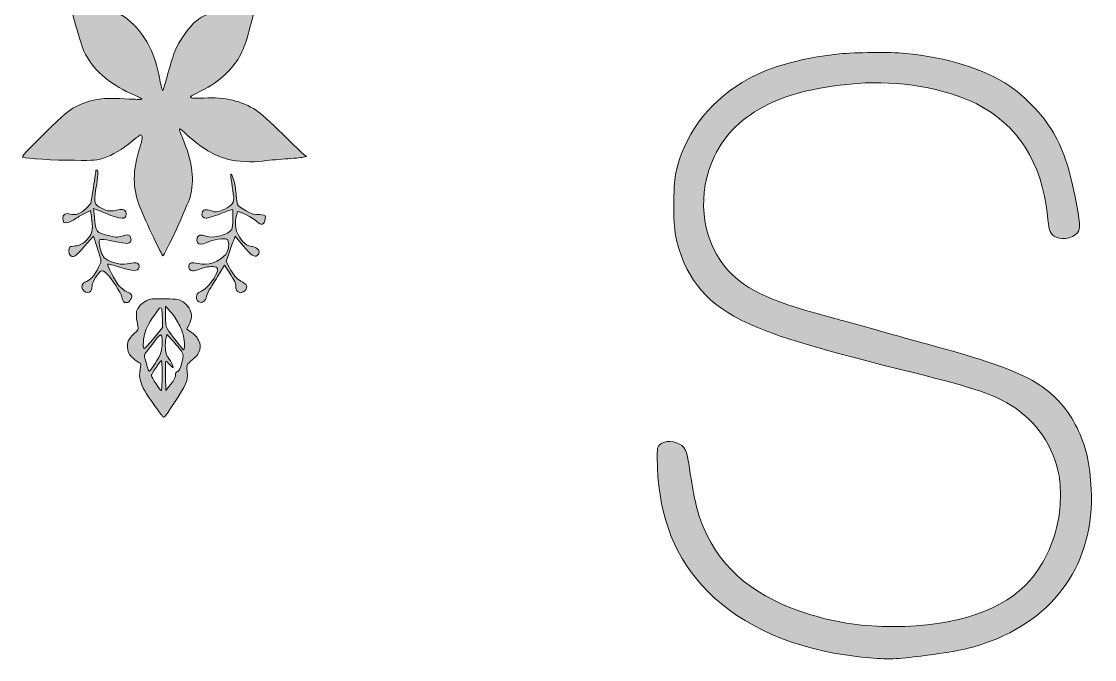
# Model space of a CAD drawing. Header units: millimetres. Extents: x 129 to 548, y 84 to 295.
# Drawn here: x 130.6 to 255.8, y 143.2 to 217.7 of the extents above; entities that cross this region are included whole.
import ezdxf

# ---------------------------------------------------------------- set-up
doc = ezdxf.new("R2010")
doc.units = ezdxf.units.MM
doc.header["$MEASUREMENT"] = 0
doc.layers.add('Layer 1', color=7, linetype='Continuous', lineweight=0)

# ---------------------------------------------------------------- blocks, each defined once
blk = doc.blocks.new('Block_0')
at = {"layer": 'Layer 1', "true_color": 0x000000, "transparency": 33554687}
h = blk.add_hatch(color=18, dxfattribs=at)
h.dxf.hatch_style = 2
edge = h.paths.add_edge_path()
edge.add_spline(control_points=[(135.9, 221.3), (135.9, 220.81), (137.52, 215.08), (137.9, 214.25), (138.84, 212.18), (140.76, 210.44), (143.41, 209.28), (144.02, 209.01), (144.59, 208.74), (144.65, 208.67), (144.73, 208.59), (144.27, 208.58), (143.18, 208.65), (140.08, 208.85), (138.68, 208.65), (136.92, 207.73), (136.07, 207.28), (135.67, 206.94), (133.26, 204.59), (131.17, 202.54), (130.61, 201.92), (130.75, 201.86), (131.17, 201.7), (134.42, 201.49), (136.84, 201.49), (139.18, 201.47), (139.42, 201.5), (140.19, 201.74), (141.24, 202.1), (142.37, 202.77), (143.51, 203.72), (144, 204.13), (144.47, 204.47), (144.55, 204.47), (144.79, 204.47), (144.73, 203.89), (144.41, 202.94), (143.57, 200.47), (143.57, 198.08), (144.41, 196.06), (145.14, 194.28), (147.02, 190.32), (147.12, 190.34), (147.3, 190.36), (150.07, 196.36), (150.28, 197.18), (150.8, 199.23), (150.6, 201.12), (149.59, 203.62), (149.23, 204.47), (149, 205.17), (149.06, 205.17), (149.12, 205.17), (149.52, 204.84), (149.95, 204.44), (151.62, 202.93), (153.14, 202.03), (154.74, 201.6), (155.73, 201.33), (157.63, 201.24), (158.74, 201.4), (159.25, 201.47), (160.43, 201.59), (161.37, 201.65), (162.31, 201.72), (163.25, 201.8), (163.47, 201.85), (163.47, 201.85), (163.88, 201.92), (163.88, 201.92), (163.88, 201.92), (163.59, 202.14), (163.59, 202.14), (163.44, 202.26), (162.31, 203.35), (161.08, 204.57), (159.72, 205.92), (158.52, 206.99), (158, 207.33), (156.31, 208.43), (154.33, 208.9), (151.92, 208.76), (151.17, 208.73), (150.56, 208.74), (150.46, 208.8), (150.24, 208.94), (150.2, 208.92), (151.5, 209.56), (152.89, 210.25), (153.48, 210.67), (154.43, 211.56), (155.74, 212.8), (156.56, 214.23), (157.03, 216.1), (157.17, 216.64), (157.54, 218), (157.86, 219.13), (158.19, 220.24), (158.43, 221.24), (158.39, 221.32), (158.28, 221.62), (152.08, 218.63), (151.02, 217.79), (150.23, 217.17), (148.98, 215.36), (148.51, 214.21), (148.34, 213.81), (148, 212.71), (147.74, 211.76), (147.12, 209.49), (147.16, 209.6), (147.05, 209.7), (146.99, 209.76), (146.84, 210.41), (146.7, 211.15), (146.19, 213.85), (145.24, 215.81), (143.71, 217.32), (142.7, 218.31), (142.05, 218.71), (140, 219.6), (138.27, 220.35), (136.89, 221.02), (136.29, 221.38), (136.29, 221.38), (135.9, 221.63), (135.9, 221.63), (135.9, 221.63), (135.9, 221.3), (135.9, 221.3)], knot_values=[0, 0, 0, 0, 1, 1, 1, 2, 2, 2, 3, 3, 3, 4, 4, 4, 5, 5, 5, 6, 6, 6, 7, 7, 7, 8, 8, 8, 9, 9, 9, 10, 10, 10, 11, 11, 11, 12, 12, 12, 13, 13, 13, 14, 14, 14, 15, 15, 15, 16, 16, 16, 17, 17, 17, 18, 18, 18, 19, 19, 19, 20, 20, 20, 21, 21, 21, 22, 22, 22, 23, 23, 23, 24, 24, 24, 25, 25, 25, 26, 26, 26, 27, 27, 27, 28, 28, 28, 29, 29, 29, 30, 30, 30, 31, 31, 31, 32, 32, 32, 33, 33, 33, 34, 34, 34, 35, 35, 35, 36, 36, 36, 37, 37, 37, 38, 38, 38, 39, 39, 39, 40, 40, 40, 41, 41, 41, 42, 42, 42, 43, 43, 43, 43], degree=3, periodic=0)
h = blk.add_hatch(color=18, dxfattribs=at)
h.dxf.hatch_style = 2
edge = h.paths.add_edge_path()
edge.add_spline(control_points=[(226.1, 213.92), (221.21, 213.38), (217.51, 212.3), (214.72, 210.57), (210.52, 207.99), (207.9, 204.37), (206.95, 199.83), (206.67, 198.46), (206.65, 194.12), (206.95, 192.71), (207.88, 188.13), (210.28, 185.01), (214.54, 182.87), (217.97, 181.16), (222.69, 179.69), (233.03, 177.12), (241.46, 175.03), (243.82, 174.27), (246.01, 172.94), (249.03, 171.11), (251.1, 168.09), (251.7, 164.65), (252, 162.94), (251.88, 160.33), (251.42, 158.57), (250.8, 156.19), (249.74, 154.11), (248.31, 152.44), (245.32, 148.96), (239.65, 147.05), (232.38, 147.04), (228.79, 147.04), (226.09, 147.42), (222.74, 148.43), (216.41, 150.32), (212.32, 153.63), (210.2, 158.61), (209.54, 160.16), (209.11, 161.97), (208.67, 164.87), (208.24, 167.81), (208.1, 168.13), (207.07, 168.5), (206.08, 168.86), (205.01, 168.56), (204.85, 167.89), (204.8, 167.72), (204.8, 166.71), (204.84, 165.63), (205.03, 159.74), (207, 154.88), (210.67, 151.18), (214.8, 147.02), (220.8, 144.4), (228.1, 143.55), (231.12, 143.2), (232.2, 143.2), (234.73, 143.5), (239.4, 144.07), (240.9, 144.36), (243.05, 145.1), (251.3, 147.93), (255.85, 154.52), (255.46, 163.1), (255.33, 166.02), (254.84, 168.14), (253.8, 170.25), (252.77, 172.35), (251.39, 173.94), (249.45, 175.25), (247.35, 176.66), (243.78, 177.99), (237.25, 179.77), (235.71, 180.19), (232.77, 181), (230.74, 181.58), (228.71, 182.14), (225.94, 182.92), (224.58, 183.28), (217.56, 185.16), (214.74, 186.56), (212.66, 189.15), (209.89, 192.65), (209.44, 197.65), (211.49, 201.97), (212.73, 204.6), (214.72, 206.5), (217.79, 208.04), (220.32, 209.3), (223.73, 210.1), (228.16, 210.47), (232.94, 210.85), (238.37, 209.93), (242.02, 208.11), (246.87, 205.69), (249.68, 201.28), (250.34, 195.08), (250.51, 193.45), (250.62, 193.04), (251.06, 192.68), (251.73, 192.12), (253.29, 192.32), (253.84, 193.02), (254.22, 193.5), (254.18, 194.19), (253.57, 197.21), (252.77, 201.24), (252.01, 203.29), (250.45, 205.65), (249.5, 207.09), (247.35, 209.23), (245.96, 210.15), (242.85, 212.2), (238.69, 213.51), (233.73, 213.98), (232, 214.14), (227.84, 214.1), (226.1, 213.92)], knot_values=[0, 0, 0, 0, 1, 1, 1, 2, 2, 2, 3, 3, 3, 4, 4, 4, 5, 5, 5, 6, 6, 6, 7, 7, 7, 8, 8, 8, 9, 9, 9, 10, 10, 10, 11, 11, 11, 12, 12, 12, 13, 13, 13, 14, 14, 14, 15, 15, 15, 16, 16, 16, 17, 17, 17, 18, 18, 18, 19, 19, 19, 20, 20, 20, 21, 21, 21, 22, 22, 22, 23, 23, 23, 24, 24, 24, 25, 25, 25, 26, 26, 26, 27, 27, 27, 28, 28, 28, 29, 29, 29, 30, 30, 30, 31, 31, 31, 32, 32, 32, 33, 33, 33, 34, 34, 34, 35, 35, 35, 36, 36, 36, 37, 37, 37, 38, 38, 38, 39, 39, 39, 39], degree=3, periodic=0)
h = blk.add_hatch(color=18, dxfattribs=at)
h.dxf.hatch_style = 2
edge = h.paths.add_edge_path()
edge.add_spline(control_points=[(139.3, 200.31), (139.3, 200.29), (139.18, 199.41), (139.01, 198.35), (139.01, 198.35), (138.72, 196.43), (138.72, 196.43), (138.72, 196.43), (138.15, 195.88), (138.15, 195.88), (137.5, 195.25), (136.92, 195.04), (136.31, 195.21), (135.77, 195.36), (135.43, 195.18), (135.43, 194.75), (135.43, 194.21), (135.57, 194.1), (136.07, 194.24), (136.31, 194.3), (136.68, 194.49), (136.88, 194.64), (137.09, 194.8), (137.58, 195.09), (137.97, 195.29), (137.97, 195.29), (138.68, 195.65), (138.68, 195.65), (138.68, 195.65), (138.78, 194.93), (138.78, 194.93), (138.95, 193.54), (138.92, 193.16), (138.58, 192.65), (138.11, 191.93), (137.52, 191.53), (136.89, 191.49), (136.59, 191.46), (136.31, 191.42), (136.24, 191.38), (136.09, 191.27), (136.11, 190.57), (136.28, 190.41), (136.62, 190.07), (136.92, 190.25), (137.97, 191.46), (137.97, 191.46), (139, 192.65), (139, 192.65), (139, 192.65), (139.45, 191.31), (139.45, 191.31), (139.69, 190.58), (139.89, 189.89), (139.89, 189.77), (139.89, 189.37), (139.08, 187.94), (138.68, 187.64), (138.46, 187.47), (138.22, 187.33), (138.15, 187.33), (137.94, 187.33), (137.66, 186.98), (137.66, 186.7), (137.66, 186.37), (138, 186.04), (138.34, 186.04), (138.64, 186.04), (138.84, 186.36), (138.84, 186.84), (138.84, 187.24), (139.61, 188.47), (139.94, 188.58), (140.08, 188.62), (140.28, 188.52), (140.55, 188.26), (141.14, 187.68), (142.23, 186.02), (142.31, 185.56), (142.42, 185.04), (142.56, 184.87), (142.9, 184.87), (143.08, 184.87), (143.23, 184.98), (143.35, 185.23), (143.61, 185.71), (143.52, 185.89), (142.91, 186.15), (142.63, 186.27), (142.23, 186.57), (142.02, 186.81), (141.55, 187.39), (140.56, 189.29), (140.69, 189.37), (140.75, 189.41), (141.36, 189.24), (142.06, 189.02), (143.61, 188.52), (144.27, 188.5), (144.33, 189), (144.39, 189.48), (144.01, 189.63), (143.23, 189.44), (142.88, 189.36), (142.4, 189.33), (142.13, 189.37), (141.35, 189.49), (140.36, 189.91), (140.17, 190.21), (139.97, 190.52), (139.66, 191.59), (139.66, 192), (139.66, 192.33), (139.95, 192.34), (141.48, 192.03), (142.1, 191.9), (142.77, 191.79), (142.94, 191.79), (143.31, 191.79), (143.48, 192.08), (143.35, 192.48), (143.25, 192.82), (142.96, 192.87), (142.33, 192.65), (141.78, 192.46), (141.72, 192.46), (140.91, 192.66), (139.25, 193.08), (139.27, 193.05), (139.12, 194.87), (139.12, 194.87), (139.03, 195.88), (139.03, 195.88), (139.03, 195.88), (140.43, 195.31), (140.43, 195.31), (142.23, 194.57), (142.83, 194.54), (142.83, 195.2), (142.83, 195.63), (142.57, 195.83), (142.1, 195.73), (140.92, 195.51), (140.67, 195.52), (140.01, 195.86), (139.07, 196.35), (139.02, 196.51), (139.3, 198.19), (139.56, 199.7), (139.6, 200.36), (139.42, 200.36), (139.36, 200.36), (139.3, 200.34), (139.3, 200.31)], knot_values=[0, 0, 0, 0, 1, 1, 1, 2, 2, 2, 3, 3, 3, 4, 4, 4, 5, 5, 5, 6, 6, 6, 7, 7, 7, 8, 8, 8, 9, 9, 9, 10, 10, 10, 11, 11, 11, 12, 12, 12, 13, 13, 13, 14, 14, 14, 15, 15, 15, 16, 16, 16, 17, 17, 17, 18, 18, 18, 19, 19, 19, 20, 20, 20, 21, 21, 21, 22, 22, 22, 23, 23, 23, 24, 24, 24, 25, 25, 25, 26, 26, 26, 27, 27, 27, 28, 28, 28, 29, 29, 29, 30, 30, 30, 31, 31, 31, 32, 32, 32, 33, 33, 33, 34, 34, 34, 35, 35, 35, 36, 36, 36, 37, 37, 37, 38, 38, 38, 39, 39, 39, 40, 40, 40, 41, 41, 41, 42, 42, 42, 43, 43, 43, 44, 44, 44, 45, 45, 45, 46, 46, 46, 47, 47, 47, 48, 48, 48, 49, 49, 49, 50, 50, 50, 51, 51, 51, 51], degree=3, periodic=0)
h = blk.add_hatch(color=18, dxfattribs=at)
h.dxf.hatch_style = 2
edge = h.paths.add_edge_path()
edge.add_spline(control_points=[(155.03, 199.71), (155.03, 199.58), (155.12, 199.01), (155.21, 198.42), (155.3, 197.85), (155.39, 197.19), (155.39, 196.98), (155.39, 196.45), (154.93, 196), (154.04, 195.66), (153.35, 195.41), (153.32, 195.41), (152.77, 195.59), (152.11, 195.83), (151.77, 195.76), (151.68, 195.36), (151.58, 195.01), (151.81, 194.73), (152.17, 194.73), (152.32, 194.73), (153.06, 194.96), (153.81, 195.25), (154.56, 195.55), (155.21, 195.76), (155.24, 195.73), (155.35, 195.62), (155.28, 193.68), (155.15, 193.45), (154.81, 192.79), (153, 192.31), (152.13, 192.64), (151.89, 192.73), (151.57, 192.78), (151.43, 192.75), (151.14, 192.71), (150.98, 192.24), (151.16, 191.91), (151.31, 191.62), (151.69, 191.62), (152.24, 191.89), (152.87, 192.21), (154.39, 192.45), (154.62, 192.26), (154.85, 192.07), (154.86, 191.32), (154.63, 190.81), (154.28, 189.96), (152.7, 189.2), (151.66, 189.37), (150.48, 189.58), (150.39, 189.58), (150.23, 189.4), (150.14, 189.29), (150.1, 189.09), (150.15, 188.93), (150.24, 188.53), (150.7, 188.48), (151.49, 188.81), (152.13, 189.08), (152.93, 189.17), (153.32, 189.02), (153.94, 188.79), (152.72, 186.77), (151.62, 186.22), (151.09, 185.95), (151.04, 185.89), (151.04, 185.51), (151.04, 185.18), (151.1, 185.07), (151.32, 184.97), (151.73, 184.78), (152.06, 185.01), (152.22, 185.61), (152.3, 185.88), (152.49, 186.31), (152.66, 186.57), (152.83, 186.83), (153.27, 187.53), (153.64, 188.14), (153.64, 188.14), (154.32, 189.23), (154.32, 189.23), (154.32, 189.23), (154.83, 188.43), (154.83, 188.43), (155.54, 187.32), (155.62, 187.15), (155.62, 186.8), (155.62, 186.07), (156.2, 185.79), (156.68, 186.27), (157.08, 186.67), (156.92, 187.01), (156.22, 187.39), (155.77, 187.61), (155.28, 188.2), (154.86, 189), (154.86, 189), (154.5, 189.68), (154.5, 189.68), (154.5, 189.68), (154.89, 190.82), (154.89, 190.82), (155.12, 191.45), (155.35, 192.12), (155.42, 192.3), (155.42, 192.3), (155.56, 192.64), (155.56, 192.64), (155.56, 192.64), (156.49, 191.51), (156.49, 191.51), (157.42, 190.38), (157.81, 190.11), (158.13, 190.37), (158.47, 190.65), (158.44, 190.97), (158.05, 191.22), (157.84, 191.33), (157.56, 191.44), (157.4, 191.44), (156.76, 191.44), (155.8, 192.6), (155.61, 193.59), (155.5, 194.16), (155.7, 195.43), (155.91, 195.5), (156.09, 195.57), (157.57, 194.8), (158.06, 194.36), (158.65, 193.85), (158.92, 193.94), (159.06, 194.68), (159.13, 195.04), (159.12, 195.05), (158.62, 195.12), (158.35, 195.17), (158.04, 195.17), (157.94, 195.14), (157.7, 195.04), (155.89, 196.08), (155.81, 196.35), (155.78, 196.45), (155.71, 196.94), (155.68, 197.43), (155.63, 197.91), (155.53, 198.62), (155.42, 199.01), (155.24, 199.74), (155.03, 200.12), (155.03, 199.71)], knot_values=[0, 0, 0, 0, 1, 1, 1, 2, 2, 2, 3, 3, 3, 4, 4, 4, 5, 5, 5, 6, 6, 6, 7, 7, 7, 8, 8, 8, 9, 9, 9, 10, 10, 10, 11, 11, 11, 12, 12, 12, 13, 13, 13, 14, 14, 14, 15, 15, 15, 16, 16, 16, 17, 17, 17, 18, 18, 18, 19, 19, 19, 20, 20, 20, 21, 21, 21, 22, 22, 22, 23, 23, 23, 24, 24, 24, 25, 25, 25, 26, 26, 26, 27, 27, 27, 28, 28, 28, 29, 29, 29, 30, 30, 30, 31, 31, 31, 32, 32, 32, 33, 33, 33, 34, 34, 34, 35, 35, 35, 36, 36, 36, 37, 37, 37, 38, 38, 38, 39, 39, 39, 40, 40, 40, 41, 41, 41, 42, 42, 42, 43, 43, 43, 44, 44, 44, 45, 45, 45, 46, 46, 46, 47, 47, 47, 48, 48, 48, 49, 49, 49, 50, 50, 50, 50], degree=3, periodic=0)
h = blk.add_hatch(color=18, dxfattribs=at)
h.dxf.hatch_style = 2
edge = h.paths.add_edge_path()
edge.add_spline(control_points=[(147.03, 176.36), (147.02, 175.42), (146.98, 174.62), (146.92, 174.6), (146.84, 174.54), (145.76, 176.17), (145.76, 176.36), (145.76, 176.53), (146.86, 178.16), (146.95, 178.11), (146.99, 178.08), (147.03, 177.3), (147.03, 176.36)], knot_values=[0, 0, 0, 0, 1, 1, 1, 2, 2, 2, 3, 3, 3, 4, 4, 4, 4], degree=3, periodic=0)
edge = h.paths.add_edge_path()
edge.add_spline(control_points=[(149.34, 179.11), (149.52, 178.77), (149.52, 178.68), (149.33, 177.86), (149.16, 177.17), (149.06, 176.94), (148.85, 176.85), (148.65, 176.77), (148.58, 176.63), (148.58, 176.37), (148.58, 176.11), (148.41, 175.79), (148.01, 175.3), (148.01, 175.3), (147.46, 174.6), (147.46, 174.6), (147.46, 174.6), (147.43, 176.29), (147.43, 176.29), (147.42, 177.21), (147.43, 178), (147.45, 178.02), (147.49, 178.06), (147.67, 177.89), (147.88, 177.66), (148.08, 177.42), (148.28, 177.25), (148.31, 177.28), (148.38, 177.34), (147.91, 178.27), (147.63, 178.63), (147.39, 178.93), (147.32, 179.97), (147.49, 180.77), (147.49, 180.77), (147.56, 181.16), (147.56, 181.16), (147.56, 181.16), (148.35, 180.32), (148.35, 180.32), (148.79, 179.85), (149.23, 179.31), (149.34, 179.11)], knot_values=[0, 0, 0, 0, 1, 1, 1, 2, 2, 2, 3, 3, 3, 4, 4, 4, 5, 5, 5, 6, 6, 6, 7, 7, 7, 8, 8, 8, 9, 9, 9, 10, 10, 10, 11, 11, 11, 12, 12, 12, 13, 13, 13, 14, 14, 14, 14], degree=3, periodic=0)
edge = h.paths.add_edge_path()
edge.add_spline(control_points=[(147.04, 180.22), (147.05, 179.89), (146.97, 179.36), (146.88, 179.06), (146.71, 178.48), (145.7, 176.88), (145.51, 176.88), (145.47, 176.88), (145.36, 177.11), (145.29, 177.39), (145.22, 177.66), (145.1, 178.08), (145.03, 178.32), (144.89, 178.8), (144.86, 178.73), (146.22, 180.45), (146.93, 181.37), (147.03, 181.34), (147.04, 180.22)], knot_values=[0, 0, 0, 0, 1, 1, 1, 2, 2, 2, 3, 3, 3, 4, 4, 4, 5, 5, 5, 6, 6, 6, 6], degree=3, periodic=0)
edge = h.paths.add_edge_path()
edge.add_spline(control_points=[(146.98, 184.09), (147.02, 183.99), (147.05, 183.47), (147.05, 182.93), (147.05, 182.93), (147.05, 181.96), (147.05, 181.96), (147.05, 181.96), (146.09, 180.77), (146.09, 180.77), (145.55, 180.12), (145.04, 179.56), (144.95, 179.53), (144.82, 179.48), (144.8, 179.62), (144.84, 180.32), (144.89, 180.97), (145, 181.39), (145.27, 181.99), (145.63, 182.76), (146.66, 184.28), (146.83, 184.28), (146.88, 184.28), (146.95, 184.2), (146.98, 184.09)], knot_values=[0, 0, 0, 0, 1, 1, 1, 2, 2, 2, 3, 3, 3, 4, 4, 4, 5, 5, 5, 6, 6, 6, 7, 7, 7, 8, 8, 8, 8], degree=3, periodic=0)
edge = h.paths.add_edge_path()
edge.add_spline(control_points=[(148.99, 182.34), (149.21, 181.9), (149.45, 181.29), (149.5, 180.99), (149.66, 180.35), (149.67, 179.35), (149.53, 179.35), (149.42, 179.35), (147.92, 181.31), (147.62, 181.86), (147.45, 182.14), (147.4, 182.5), (147.4, 183.34), (147.4, 183.34), (147.42, 184.46), (147.42, 184.46), (147.42, 184.46), (148, 183.81), (148, 183.81), (148.33, 183.46), (148.78, 182.8), (148.99, 182.34)], knot_values=[0, 0, 0, 0, 1, 1, 1, 2, 2, 2, 3, 3, 3, 4, 4, 4, 5, 5, 5, 6, 6, 6, 7, 7, 7, 7], degree=3, periodic=0)
edge = h.paths.add_edge_path()
edge.add_spline(control_points=[(145.23, 185.12), (144.7, 184.88), (144.15, 184.29), (144.05, 183.86), (143.98, 183.59), (144.02, 183.07), (144.19, 182.13), (144.26, 181.72), (144.23, 181.66), (143.73, 181.23), (143.45, 180.97), (143.14, 180.61), (143.06, 180.41), (142.88, 179.98), (142.97, 179.22), (143.23, 178.81), (143.4, 178.55), (144.21, 177.89), (144.48, 177.8), (144.55, 177.78), (144.54, 177.51), (144.47, 177.08), (144.36, 176.54), (144.38, 176.27), (144.53, 175.68), (144.72, 174.94), (145.01, 174.43), (146.23, 172.74), (146.62, 172.21), (147, 171.67), (147.09, 171.56), (147.23, 171.36), (147.33, 171.47), (148.31, 172.96), (149.92, 175.44), (150.03, 175.7), (149.95, 176.76), (149.88, 177.6), (149.89, 177.64), (150.2, 177.89), (150.37, 178.05), (150.69, 178.32), (150.89, 178.49), (151.14, 178.7), (151.32, 179.01), (151.41, 179.36), (151.54, 179.85), (151.52, 179.96), (151.27, 180.48), (151.08, 180.86), (150.81, 181.17), (150.44, 181.4), (150.44, 181.4), (149.92, 181.77), (149.92, 181.77), (149.92, 181.77), (150.19, 182.34), (150.19, 182.34), (150.33, 182.67), (150.46, 183.11), (150.46, 183.32), (150.46, 183.89), (150.04, 184.58), (149.49, 184.95), (149.02, 185.27), (148.93, 185.28), (147.36, 185.31), (145.94, 185.34), (145.63, 185.31), (145.23, 185.12)], knot_values=[0, 0, 0, 0, 1, 1, 1, 2, 2, 2, 3, 3, 3, 4, 4, 4, 5, 5, 5, 6, 6, 6, 7, 7, 7, 8, 8, 8, 9, 9, 9, 10, 10, 10, 11, 11, 11, 12, 12, 12, 13, 13, 13, 14, 14, 14, 15, 15, 15, 16, 16, 16, 17, 17, 17, 18, 18, 18, 19, 19, 19, 20, 20, 20, 21, 21, 21, 22, 22, 22, 23, 23, 23, 23], degree=3, periodic=0)
at = {"layer": 'Layer 1'}
for points, knots in [([(135.9, 221.3), (135.9, 220.81), (137.52, 215.08), (137.9, 214.25), (138.84, 212.18), (140.76, 210.44), (143.41, 209.28), (144.02, 209.01), (144.59, 208.74), (144.65, 208.67), (144.73, 208.59), (144.27, 208.58), (143.18, 208.65), (140.08, 208.85), (138.68, 208.65), (136.92, 207.73), (136.07, 207.28), (135.67, 206.94), (133.26, 204.59), (131.17, 202.54), (130.61, 201.92), (130.75, 201.86), (131.17, 201.7), (134.42, 201.49), (136.84, 201.49), (139.18, 201.47), (139.42, 201.5), (140.19, 201.74), (141.24, 202.1), (142.37, 202.77), (143.51, 203.72), (144, 204.13), (144.47, 204.47), (144.55, 204.47), (144.79, 204.47), (144.73, 203.89), (144.41, 202.94), (143.57, 200.47), (143.57, 198.08), (144.41, 196.06), (145.14, 194.28), (147.02, 190.32), (147.12, 190.34), (147.3, 190.36), (150.07, 196.36), (150.28, 197.18), (150.8, 199.23), (150.6, 201.12), (149.59, 203.62), (149.23, 204.47), (149, 205.17), (149.06, 205.17), (149.12, 205.17), (149.52, 204.84), (149.95, 204.44), (151.62, 202.93), (153.14, 202.03), (154.74, 201.6), (155.73, 201.33), (157.63, 201.24), (158.74, 201.4), (159.25, 201.47), (160.43, 201.59), (161.37, 201.65), (162.31, 201.72), (163.25, 201.8), (163.47, 201.85), (163.47, 201.85), (163.88, 201.92), (163.88, 201.92), (163.88, 201.92), (163.59, 202.14), (163.59, 202.14), (163.44, 202.26), (162.31, 203.35), (161.08, 204.57), (159.72, 205.92), (158.52, 206.99), (158, 207.33), (156.31, 208.43), (154.33, 208.9), (151.92, 208.76), (151.17, 208.73), (150.56, 208.74), (150.46, 208.8), (150.24, 208.94), (150.2, 208.92), (151.5, 209.56), (152.89, 210.25), (153.48, 210.67), (154.43, 211.56), (155.74, 212.8), (156.56, 214.23), (157.03, 216.1), (157.17, 216.64), (157.54, 218), (157.86, 219.13), (158.19, 220.24), (158.43, 221.24), (158.39, 221.32), (158.28, 221.62), (152.08, 218.63), (151.02, 217.79), (150.23, 217.17), (148.98, 215.36), (148.51, 214.21), (148.34, 213.81), (148, 212.71), (147.74, 211.76), (147.12, 209.49), (147.16, 209.6), (147.05, 209.7), (146.99, 209.76), (146.84, 210.41), (146.7, 211.15), (146.19, 213.85), (145.24, 215.81), (143.71, 217.32), (142.7, 218.31), (142.05, 218.71), (140, 219.6), (138.27, 220.35), (136.89, 221.02), (136.29, 221.38), (136.29, 221.38), (135.9, 221.63), (135.9, 221.63), (135.9, 221.63), (135.9, 221.3), (135.9, 221.3)], [0, 0, 0, 0, 1, 1, 1, 2, 2, 2, 3, 3, 3, 4, 4, 4, 5, 5, 5, 6, 6, 6, 7, 7, 7, 8, 8, 8, 9, 9, 9, 10, 10, 10, 11, 11, 11, 12, 12, 12, 13, 13, 13, 14, 14, 14, 15, 15, 15, 16, 16, 16, 17, 17, 17, 18, 18, 18, 19, 19, 19, 20, 20, 20, 21, 21, 21, 22, 22, 22, 23, 23, 23, 24, 24, 24, 25, 25, 25, 26, 26, 26, 27, 27, 27, 28, 28, 28, 29, 29, 29, 30, 30, 30, 31, 31, 31, 32, 32, 32, 33, 33, 33, 34, 34, 34, 35, 35, 35, 36, 36, 36, 37, 37, 37, 38, 38, 38, 39, 39, 39, 40, 40, 40, 41, 41, 41, 42, 42, 42, 43, 43, 43, 43]), ([(226.1, 213.92), (221.21, 213.38), (217.51, 212.3), (214.72, 210.57), (210.52, 207.99), (207.9, 204.37), (206.95, 199.83), (206.67, 198.46), (206.65, 194.12), (206.95, 192.71), (207.88, 188.13), (210.28, 185.01), (214.54, 182.87), (217.97, 181.16), (222.69, 179.69), (233.03, 177.12), (241.46, 175.03), (243.82, 174.27), (246.01, 172.94), (249.03, 171.11), (251.1, 168.09), (251.7, 164.65), (252, 162.94), (251.88, 160.33), (251.42, 158.57), (250.8, 156.19), (249.74, 154.11), (248.31, 152.44), (245.32, 148.96), (239.65, 147.05), (232.38, 147.04), (228.79, 147.04), (226.09, 147.42), (222.74, 148.43), (216.41, 150.32), (212.32, 153.63), (210.2, 158.61), (209.54, 160.16), (209.11, 161.97), (208.67, 164.87), (208.24, 167.81), (208.1, 168.13), (207.07, 168.5), (206.08, 168.86), (205.01, 168.56), (204.85, 167.89), (204.8, 167.72), (204.8, 166.71), (204.84, 165.63), (205.03, 159.74), (207, 154.88), (210.67, 151.18), (214.8, 147.02), (220.8, 144.4), (228.1, 143.55), (231.12, 143.2), (232.2, 143.2), (234.73, 143.5), (239.4, 144.07), (240.9, 144.36), (243.05, 145.1), (251.3, 147.93), (255.85, 154.52), (255.46, 163.1), (255.33, 166.02), (254.84, 168.14), (253.8, 170.25), (252.77, 172.35), (251.39, 173.94), (249.45, 175.25), (247.35, 176.66), (243.78, 177.99), (237.25, 179.77), (235.71, 180.19), (232.77, 181), (230.74, 181.58), (228.71, 182.14), (225.94, 182.92), (224.58, 183.28), (217.56, 185.16), (214.74, 186.56), (212.66, 189.15), (209.89, 192.65), (209.44, 197.65), (211.49, 201.97), (212.73, 204.6), (214.72, 206.5), (217.79, 208.04), (220.32, 209.3), (223.73, 210.1), (228.16, 210.47), (232.94, 210.85), (238.37, 209.93), (242.02, 208.11), (246.87, 205.69), (249.68, 201.28), (250.34, 195.08), (250.51, 193.45), (250.62, 193.04), (251.06, 192.68), (251.73, 192.12), (253.29, 192.32), (253.84, 193.02), (254.22, 193.5), (254.18, 194.19), (253.57, 197.21), (252.77, 201.24), (252.01, 203.29), (250.45, 205.65), (249.5, 207.09), (247.35, 209.23), (245.96, 210.15), (242.85, 212.2), (238.69, 213.51), (233.73, 213.98), (232, 214.14), (227.84, 214.1), (226.1, 213.92)], [0, 0, 0, 0, 1, 1, 1, 2, 2, 2, 3, 3, 3, 4, 4, 4, 5, 5, 5, 6, 6, 6, 7, 7, 7, 8, 8, 8, 9, 9, 9, 10, 10, 10, 11, 11, 11, 12, 12, 12, 13, 13, 13, 14, 14, 14, 15, 15, 15, 16, 16, 16, 17, 17, 17, 18, 18, 18, 19, 19, 19, 20, 20, 20, 21, 21, 21, 22, 22, 22, 23, 23, 23, 24, 24, 24, 25, 25, 25, 26, 26, 26, 27, 27, 27, 28, 28, 28, 29, 29, 29, 30, 30, 30, 31, 31, 31, 32, 32, 32, 33, 33, 33, 34, 34, 34, 35, 35, 35, 36, 36, 36, 37, 37, 37, 38, 38, 38, 39, 39, 39, 39]), ([(139.3, 200.31), (139.3, 200.29), (139.18, 199.41), (139.01, 198.35), (139.01, 198.35), (138.72, 196.43), (138.72, 196.43), (138.72, 196.43), (138.15, 195.88), (138.15, 195.88), (137.5, 195.25), (136.92, 195.04), (136.31, 195.21), (135.77, 195.36), (135.43, 195.18), (135.43, 194.75), (135.43, 194.21), (135.57, 194.1), (136.07, 194.24), (136.31, 194.3), (136.68, 194.49), (136.88, 194.64), (137.09, 194.8), (137.58, 195.09), (137.97, 195.29), (137.97, 195.29), (138.68, 195.65), (138.68, 195.65), (138.68, 195.65), (138.78, 194.93), (138.78, 194.93), (138.95, 193.54), (138.92, 193.16), (138.58, 192.65), (138.11, 191.93), (137.52, 191.53), (136.89, 191.49), (136.59, 191.46), (136.31, 191.42), (136.24, 191.38), (136.09, 191.27), (136.11, 190.57), (136.28, 190.41), (136.62, 190.07), (136.92, 190.25), (137.97, 191.46), (137.97, 191.46), (139, 192.65), (139, 192.65), (139, 192.65), (139.45, 191.31), (139.45, 191.31), (139.69, 190.58), (139.89, 189.89), (139.89, 189.77), (139.89, 189.37), (139.08, 187.94), (138.68, 187.64), (138.46, 187.47), (138.22, 187.33), (138.15, 187.33), (137.94, 187.33), (137.66, 186.98), (137.66, 186.7), (137.66, 186.37), (138, 186.04), (138.34, 186.04), (138.64, 186.04), (138.84, 186.36), (138.84, 186.84), (138.84, 187.24), (139.61, 188.47), (139.94, 188.58), (140.08, 188.62), (140.28, 188.52), (140.55, 188.26), (141.14, 187.68), (142.23, 186.02), (142.31, 185.56), (142.42, 185.04), (142.56, 184.87), (142.9, 184.87), (143.08, 184.87), (143.23, 184.98), (143.35, 185.23), (143.61, 185.71), (143.52, 185.89), (142.91, 186.15), (142.63, 186.27), (142.23, 186.57), (142.02, 186.81), (141.55, 187.39), (140.56, 189.29), (140.69, 189.37), (140.75, 189.41), (141.36, 189.24), (142.06, 189.02), (143.61, 188.52), (144.27, 188.5), (144.33, 189), (144.39, 189.48), (144.01, 189.63), (143.23, 189.44), (142.88, 189.36), (142.4, 189.33), (142.13, 189.37), (141.35, 189.49), (140.36, 189.91), (140.17, 190.21), (139.97, 190.52), (139.66, 191.59), (139.66, 192), (139.66, 192.33), (139.95, 192.34), (141.48, 192.03), (142.1, 191.9), (142.77, 191.79), (142.94, 191.79), (143.31, 191.79), (143.48, 192.08), (143.35, 192.48), (143.25, 192.82), (142.96, 192.87), (142.33, 192.65), (141.78, 192.46), (141.72, 192.46), (140.91, 192.66), (139.25, 193.08), (139.27, 193.05), (139.12, 194.87), (139.12, 194.87), (139.03, 195.88), (139.03, 195.88), (139.03, 195.88), (140.43, 195.31), (140.43, 195.31), (142.23, 194.57), (142.83, 194.54), (142.83, 195.2), (142.83, 195.63), (142.57, 195.83), (142.1, 195.73), (140.92, 195.51), (140.67, 195.52), (140.01, 195.86), (139.07, 196.35), (139.02, 196.51), (139.3, 198.19), (139.56, 199.7), (139.6, 200.36), (139.42, 200.36), (139.36, 200.36), (139.3, 200.34), (139.3, 200.31)], [0, 0, 0, 0, 1, 1, 1, 2, 2, 2, 3, 3, 3, 4, 4, 4, 5, 5, 5, 6, 6, 6, 7, 7, 7, 8, 8, 8, 9, 9, 9, 10, 10, 10, 11, 11, 11, 12, 12, 12, 13, 13, 13, 14, 14, 14, 15, 15, 15, 16, 16, 16, 17, 17, 17, 18, 18, 18, 19, 19, 19, 20, 20, 20, 21, 21, 21, 22, 22, 22, 23, 23, 23, 24, 24, 24, 25, 25, 25, 26, 26, 26, 27, 27, 27, 28, 28, 28, 29, 29, 29, 30, 30, 30, 31, 31, 31, 32, 32, 32, 33, 33, 33, 34, 34, 34, 35, 35, 35, 36, 36, 36, 37, 37, 37, 38, 38, 38, 39, 39, 39, 40, 40, 40, 41, 41, 41, 42, 42, 42, 43, 43, 43, 44, 44, 44, 45, 45, 45, 46, 46, 46, 47, 47, 47, 48, 48, 48, 49, 49, 49, 50, 50, 50, 51, 51, 51, 51]), ([(155.03, 199.71), (155.03, 199.58), (155.12, 199.01), (155.21, 198.42), (155.3, 197.85), (155.39, 197.19), (155.39, 196.98), (155.39, 196.45), (154.93, 196), (154.04, 195.66), (153.35, 195.41), (153.32, 195.41), (152.77, 195.59), (152.11, 195.83), (151.77, 195.76), (151.68, 195.36), (151.58, 195.01), (151.81, 194.73), (152.17, 194.73), (152.32, 194.73), (153.06, 194.96), (153.81, 195.25), (154.56, 195.55), (155.21, 195.76), (155.24, 195.73), (155.35, 195.62), (155.28, 193.68), (155.15, 193.45), (154.81, 192.79), (153, 192.31), (152.13, 192.64), (151.89, 192.73), (151.57, 192.78), (151.43, 192.75), (151.14, 192.71), (150.98, 192.24), (151.16, 191.91), (151.31, 191.62), (151.69, 191.62), (152.24, 191.89), (152.87, 192.21), (154.39, 192.45), (154.62, 192.26), (154.85, 192.07), (154.86, 191.32), (154.63, 190.81), (154.28, 189.96), (152.7, 189.2), (151.66, 189.37), (150.48, 189.58), (150.39, 189.58), (150.23, 189.4), (150.14, 189.29), (150.1, 189.09), (150.15, 188.93), (150.24, 188.53), (150.7, 188.48), (151.49, 188.81), (152.13, 189.08), (152.93, 189.17), (153.32, 189.02), (153.94, 188.79), (152.72, 186.77), (151.62, 186.22), (151.09, 185.95), (151.04, 185.89), (151.04, 185.51), (151.04, 185.18), (151.1, 185.07), (151.32, 184.97), (151.73, 184.78), (152.06, 185.01), (152.22, 185.61), (152.3, 185.88), (152.49, 186.31), (152.66, 186.57), (152.83, 186.83), (153.27, 187.53), (153.64, 188.14), (153.64, 188.14), (154.32, 189.23), (154.32, 189.23), (154.32, 189.23), (154.83, 188.43), (154.83, 188.43), (155.54, 187.32), (155.62, 187.15), (155.62, 186.8), (155.62, 186.07), (156.2, 185.79), (156.68, 186.27), (157.08, 186.67), (156.92, 187.01), (156.22, 187.39), (155.77, 187.61), (155.28, 188.2), (154.86, 189), (154.86, 189), (154.5, 189.68), (154.5, 189.68), (154.5, 189.68), (154.89, 190.82), (154.89, 190.82), (155.12, 191.45), (155.35, 192.12), (155.42, 192.3), (155.42, 192.3), (155.56, 192.64), (155.56, 192.64), (155.56, 192.64), (156.49, 191.51), (156.49, 191.51), (157.42, 190.38), (157.81, 190.11), (158.13, 190.37), (158.47, 190.65), (158.44, 190.97), (158.05, 191.22), (157.84, 191.33), (157.56, 191.44), (157.4, 191.44), (156.76, 191.44), (155.8, 192.6), (155.61, 193.59), (155.5, 194.16), (155.7, 195.43), (155.91, 195.5), (156.09, 195.57), (157.57, 194.8), (158.06, 194.36), (158.65, 193.85), (158.92, 193.94), (159.06, 194.68), (159.13, 195.04), (159.12, 195.05), (158.62, 195.12), (158.35, 195.17), (158.04, 195.17), (157.94, 195.14), (157.7, 195.04), (155.89, 196.08), (155.81, 196.35), (155.78, 196.45), (155.71, 196.94), (155.68, 197.43), (155.63, 197.91), (155.53, 198.62), (155.42, 199.01), (155.24, 199.74), (155.03, 200.12), (155.03, 199.71)], [0, 0, 0, 0, 1, 1, 1, 2, 2, 2, 3, 3, 3, 4, 4, 4, 5, 5, 5, 6, 6, 6, 7, 7, 7, 8, 8, 8, 9, 9, 9, 10, 10, 10, 11, 11, 11, 12, 12, 12, 13, 13, 13, 14, 14, 14, 15, 15, 15, 16, 16, 16, 17, 17, 17, 18, 18, 18, 19, 19, 19, 20, 20, 20, 21, 21, 21, 22, 22, 22, 23, 23, 23, 24, 24, 24, 25, 25, 25, 26, 26, 26, 27, 27, 27, 28, 28, 28, 29, 29, 29, 30, 30, 30, 31, 31, 31, 32, 32, 32, 33, 33, 33, 34, 34, 34, 35, 35, 35, 36, 36, 36, 37, 37, 37, 38, 38, 38, 39, 39, 39, 40, 40, 40, 41, 41, 41, 42, 42, 42, 43, 43, 43, 44, 44, 44, 45, 45, 45, 46, 46, 46, 47, 47, 47, 48, 48, 48, 49, 49, 49, 50, 50, 50, 50]), ([(145.23, 185.12), (144.7, 184.88), (144.15, 184.29), (144.05, 183.86), (143.98, 183.59), (144.02, 183.07), (144.19, 182.13), (144.26, 181.72), (144.23, 181.66), (143.73, 181.23), (143.45, 180.97), (143.14, 180.61), (143.06, 180.41), (142.88, 179.98), (142.97, 179.22), (143.23, 178.81), (143.4, 178.55), (144.21, 177.89), (144.48, 177.8), (144.55, 177.78), (144.54, 177.51), (144.47, 177.08), (144.36, 176.54), (144.38, 176.27), (144.53, 175.68), (144.72, 174.94), (145.01, 174.43), (146.23, 172.74), (146.62, 172.21), (147, 171.67), (147.09, 171.56), (147.23, 171.36), (147.33, 171.47), (148.31, 172.96), (149.92, 175.44), (150.03, 175.7), (149.95, 176.76), (149.88, 177.6), (149.89, 177.64), (150.2, 177.89), (150.37, 178.05), (150.69, 178.32), (150.89, 178.49), (151.14, 178.7), (151.32, 179.01), (151.41, 179.36), (151.54, 179.85), (151.52, 179.96), (151.27, 180.48), (151.08, 180.86), (150.81, 181.17), (150.44, 181.4), (150.44, 181.4), (149.92, 181.77), (149.92, 181.77), (149.92, 181.77), (150.19, 182.34), (150.19, 182.34), (150.33, 182.67), (150.46, 183.11), (150.46, 183.32), (150.46, 183.89), (150.04, 184.58), (149.49, 184.95), (149.02, 185.27), (148.93, 185.28), (147.36, 185.31), (145.94, 185.34), (145.63, 185.31), (145.23, 185.12)], [0, 0, 0, 0, 1, 1, 1, 2, 2, 2, 3, 3, 3, 4, 4, 4, 5, 5, 5, 6, 6, 6, 7, 7, 7, 8, 8, 8, 9, 9, 9, 10, 10, 10, 11, 11, 11, 12, 12, 12, 13, 13, 13, 14, 14, 14, 15, 15, 15, 16, 16, 16, 17, 17, 17, 18, 18, 18, 19, 19, 19, 20, 20, 20, 21, 21, 21, 22, 22, 22, 23, 23, 23, 23]), ([(146.98, 184.09), (147.02, 183.99), (147.05, 183.47), (147.05, 182.93), (147.05, 182.93), (147.05, 181.96), (147.05, 181.96), (147.05, 181.96), (146.09, 180.77), (146.09, 180.77), (145.55, 180.12), (145.04, 179.56), (144.95, 179.53), (144.82, 179.48), (144.8, 179.62), (144.84, 180.32), (144.89, 180.97), (145, 181.39), (145.27, 181.99), (145.63, 182.76), (146.66, 184.28), (146.83, 184.28), (146.88, 184.28), (146.95, 184.2), (146.98, 184.09)], [0, 0, 0, 0, 1, 1, 1, 2, 2, 2, 3, 3, 3, 4, 4, 4, 5, 5, 5, 6, 6, 6, 7, 7, 7, 8, 8, 8, 8]), ([(148.99, 182.34), (149.21, 181.9), (149.45, 181.29), (149.5, 180.99), (149.66, 180.35), (149.67, 179.35), (149.53, 179.35), (149.42, 179.35), (147.92, 181.31), (147.62, 181.86), (147.45, 182.14), (147.4, 182.5), (147.4, 183.34), (147.4, 183.34), (147.42, 184.46), (147.42, 184.46), (147.42, 184.46), (148, 183.81), (148, 183.81), (148.33, 183.46), (148.78, 182.8), (148.99, 182.34)], [0, 0, 0, 0, 1, 1, 1, 2, 2, 2, 3, 3, 3, 4, 4, 4, 5, 5, 5, 6, 6, 6, 7, 7, 7, 7]), ([(147.04, 180.22), (147.05, 179.89), (146.97, 179.36), (146.88, 179.06), (146.71, 178.48), (145.7, 176.88), (145.51, 176.88), (145.47, 176.88), (145.36, 177.11), (145.29, 177.39), (145.22, 177.66), (145.1, 178.08), (145.03, 178.32), (144.89, 178.8), (144.86, 178.73), (146.22, 180.45), (146.93, 181.37), (147.03, 181.34), (147.04, 180.22)], [0, 0, 0, 0, 1, 1, 1, 2, 2, 2, 3, 3, 3, 4, 4, 4, 5, 5, 5, 6, 6, 6, 6]), ([(149.34, 179.11), (149.52, 178.77), (149.52, 178.68), (149.33, 177.86), (149.16, 177.17), (149.06, 176.94), (148.85, 176.85), (148.65, 176.77), (148.58, 176.63), (148.58, 176.37), (148.58, 176.11), (148.41, 175.79), (148.01, 175.3), (148.01, 175.3), (147.46, 174.6), (147.46, 174.6), (147.46, 174.6), (147.43, 176.29), (147.43, 176.29), (147.42, 177.21), (147.43, 178), (147.45, 178.02), (147.49, 178.06), (147.67, 177.89), (147.88, 177.66), (148.08, 177.42), (148.28, 177.25), (148.31, 177.28), (148.38, 177.34), (147.91, 178.27), (147.63, 178.63), (147.39, 178.93), (147.32, 179.97), (147.49, 180.77), (147.49, 180.77), (147.56, 181.16), (147.56, 181.16), (147.56, 181.16), (148.35, 180.32), (148.35, 180.32), (148.79, 179.85), (149.23, 179.31), (149.34, 179.11)], [0, 0, 0, 0, 1, 1, 1, 2, 2, 2, 3, 3, 3, 4, 4, 4, 5, 5, 5, 6, 6, 6, 7, 7, 7, 8, 8, 8, 9, 9, 9, 10, 10, 10, 11, 11, 11, 12, 12, 12, 13, 13, 13, 14, 14, 14, 14]), ([(147.03, 176.36), (147.02, 175.42), (146.98, 174.62), (146.92, 174.6), (146.84, 174.54), (145.76, 176.17), (145.76, 176.36), (145.76, 176.53), (146.86, 178.16), (146.95, 178.11), (146.99, 178.08), (147.03, 177.3), (147.03, 176.36)], [0, 0, 0, 0, 1, 1, 1, 2, 2, 2, 3, 3, 3, 4, 4, 4, 4])]:
    blk.add_open_spline(points, degree=3, knots=knots, dxfattribs=at)

msp = doc.modelspace()

# ---------------------------------------------------------------- block references
at = {"layer": 'Layer 1'}
msp.add_blockref('Block_0', (0, 0), dxfattribs=at)

doc.saveas('drawing.dxf')
